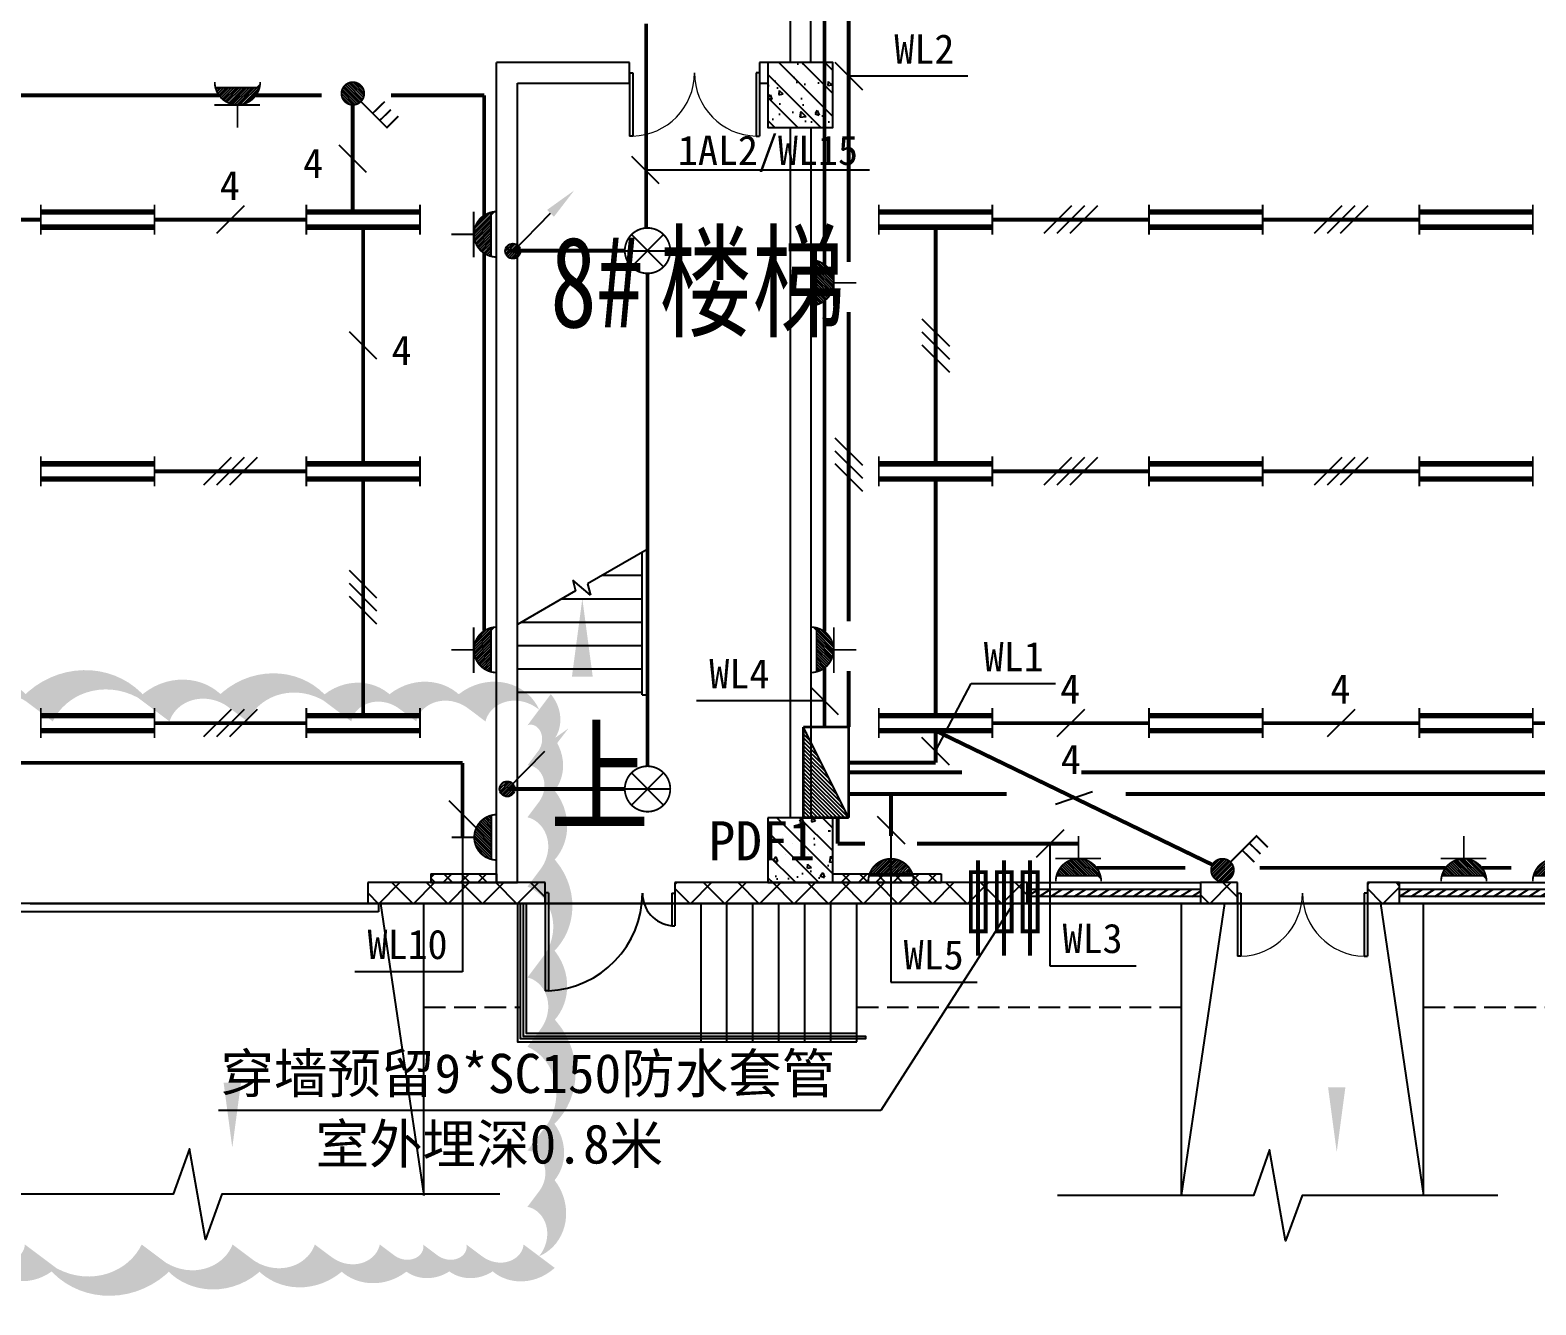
# Model space of a CAD drawing. Header units: millimetres. Extents: x -633009578 to 5705885, y -633235091 to 2571734.
# Drawn here: x 2846020 to 2863417, y 2055357 to 2070083 of the extents above; entities that cross this region are included whole.
import ezdxf

# ---------------------------------------------------------------- set-up
doc = ezdxf.new("R2010")
doc.units = ezdxf.units.MM
doc.header["$LTSCALE"] = 1000
doc.header["$MEASUREMENT"] = 0
doc.linetypes.add('DASH', pattern=[0.35, 0.25, -0.1])
doc.layers.get('0').update_dxf_attribs({"color": 9})
for name, color, linetype in [('3T_WOOD', 21, 'Continuous'), ('A-COLUM(柱)', 255, 'Continuous'), ('A-DI-S(箭头)', 76, 'Continuous'), ('A-DOOR(门）', 4, 'Continuous'), ('A-F-AREA(计算)', 5, 'Continuous'), ('A-HATH(填充)', 8, 'Continuous'), ('A-LM-RAIL(栏杆)', 167, 'Continuous'), ('A-ST-O(室外)', 54, 'Continuous'), ('A-STAR(楼梯)', 51, 'Continuous'), ('A-TEXT(房间)', 243, 'Continuous'), ('A-WALL(墙)', 255, 'Continuous'), ('A-WINDOW（窗）', 4, 'Continuous'), ('DIM_MODI', 6, 'Continuous'), ('DIM_SYMB', 3, 'Continuous'), ('PUB_TEXT', 7, 'Continuous'), ('WALL', 9, 'Continuous'), ('电-弱电平面-箭头', 3, 'Continuous'), ('电-强电平面-标注', 3, 'Continuous'), ('电-强电平面-线缆', 3, 'Continuous'), ('电-桥架', 4, 'Continuous'), ('设备-插座', 3, 'Continuous'), ('设备-照明', 3, 'Continuous')]:
    doc.layers.add(name, color=color, linetype=linetype)
doc.styles.add('_TCH', font='simhei.ttf', dxfattribs={"width": 0.75, "bigfont": 'hztxt.shx'})
doc.styles.add('_TCH_DIM', font='simhei.ttf', dxfattribs={"width": 0.8, "bigfont": 'hztxt.shx'})
doc.styles.add('ELEC-DIM', font='simhei.ttf')
doc.styles.add('IDQSTYLE', font='simhei.ttf', dxfattribs={"width": 0.707, "bigfont": 'hztxt.shx'})
pattern_1 = [(45, (-1310357.920547368, -13.22285339003429), (-200.0002033111466, 200.0002033111467), []), (135, (-1310357.920547368, -13.22285339003429), (-200.0002033111467, -200.0002033111466), [])]
pattern_2 = [(45, (-1310457.920547368, -13.22285339003429), (-100.0001016555733, 100.0001016555733), []), (135, (-1310457.920547368, -13.22285339003429), (-100.0001016555733, -100.0001016555733), [])]

# ---------------------------------------------------------------- blocks, each defined once
blk = doc.blocks.new('$DorLib2D$00000126')
at = {"color": 0, "linetype": 'Continuous'}
for p, q in [((-0.5319999999956053, 0.5), (-0.5319999999956053, 0.900000000000091)), ((0.5320000000047003, 0.900000000000091), (0.5320000000047003, 0.5000000000002274))]:
    blk.add_line(p, q, dxfattribs=at)
at = {"color": 0, "linetype": 'DASH'}
for p, q in [((-0.5319999999956053, 0.900000000000091), (0.5320000000047003, 0.900000000000091)), ((-0.5319999999956053, 0.5), (0.5320000000047003, 0.5000000000002274))]:
    blk.add_line(p, q, dxfattribs=at)
blk = doc.blocks.new('$DorLib2D$00000225')
at = {"color": 0}
for p, q in [((0.4750000000000032, -0.001447885298549778), (0.4750000000000032, 0.7521225008925327)), ((0.4750000000000032, 0.7521225008925327), (0.5000000000000036, 0.7521225008925363)), ((0.5000000000000036, -0.001447885298549778), (0.5000000000000036, 0.7521225008925363)), ((-0.4999999999999982, -3.552713678800501e-15), (-0.5, 0.252035990386009)), ((-0.4750000000000014, 0.252035990386009), (-0.5, 0.252035990386009)), ((-0.4749999999999996, -3.552713678800501e-15), (-0.4750000000000014, 0.252035990386009)), ((-0.4749999999999996, -3.552713678800501e-15), (-0.4999999999999947, -3.552713678800501e-15)), ((0.4750000000000032, -0.001447885298549778), (0.4999999999999929, -0.001447885298549778))]:
    blk.add_line(p, q, dxfattribs=at)
for centre, radius, start, end in [((0.5046168020419071, -0.001920809357812914), 0.7546247204382253, 92.24926861260724, 179.7237749158362), ((-0.5007908120542499, 0.002572563917482285), 0.2507930763238999, 359.7898704778746, 84.09743784757413)]:
    blk.add_arc(centre, radius, start, end, dxfattribs=at)
blk = doc.blocks.new('$DorLib2D$00000002')
for p, q in [((-0.5, -5.684341886080802e-17), (-0.5000000000000007, 0.4875)), ((-0.4750000000000007, 0.4875), (-0.5000000000000007, 0.4875)), ((-0.475, -2.842170943040401e-17), (-0.4750000000000007, 0.4875)), ((0.475, -2.842170943040401e-17), (0.4750000000000007, 0.4875)), ((0.4750000000000007, 0.4875), (0.5000000000000007, 0.4875)), ((0.5, -5.684341886080802e-17), (0.5000000000000007, 0.4875)), ((-0.5, -5.684341886080802e-17), (-0.475, -2.842170943040401e-17)), ((0.5, -5.684341886080802e-17), (0.475, -2.842170943040401e-17))]:
    blk.add_line(p, q)
at = {"lineweight": 13}
for centre, start, end in [((-0.4875, -4.263256414560601e-17), 0, 88.53071641864632), ((0.4875, -4.263256414560601e-17), 91.4692835813537, 180)]:
    blk.add_arc(centre, 0.4875, start, end, dxfattribs=at)
blk = doc.blocks.new('$WINLIB2D$00000039')
at = {"color": 0}
for points in [[(-0.4999999999983409, 0.5000000000445652), (-0.4999999999999964, -0.4999999999999716)], [(0.5000000000016591, 0.4999999999536158), (-0.4999999999983409, 0.5000000000445652)], [(0.4999999999983338, -0.5000000000463842), (0.4999999999999609, 0.4999999999999432)], [(-0.499999999999428, 0.1666666667124446), (0.500000000000572, 0.1666666666205998)], [(-0.3838834764901549, -0.166666666632409), (-0.4479860405916831, 0.1666666667079113)], [(-0.3158924398378069, -0.166666666637866), (-0.3799950039392748, 0.1666666667006353)], [(-0.2479014031851996, -0.166666666645142), (-0.3120039672867243, 0.1666666666951784)], [(-0.1799103665328481, -0.1666666666505989), (-0.2440129306343159, 0.1666666666887977)], [(-0.1119193298802692, -0.1666666666569512), (-0.1760218939817904, 0.1666666666824455)], [(-0.04392829322788927, -0.1666666666633319), (-0.1080308573293216, 0.1666666666760648)], [(0.02406274342471804, -0.1666666666696841), (-0.04003982067680312, 0.1666666666697125)], [(0.09205378007703402, -0.1666666666751411), (0.02795121597557682, 0.1666666666642556)], [(0.1600448167296129, -0.1666666666815217), (0.0959422526280953, 0.1666666666578749)], [(0.2280358533819644, -0.166666666687874), (0.163933289280525, 0.1666666666505989)], [(0.2960268900345753, -0.1666666666942547), (0.231924325933047, 0.1666666666460657)], [(0.3640179266869801, -0.1666666667006069), (0.2999153625854838, 0.166666666639685)], [(0.4320089633395341, -0.1666666667060639), (0.3679063992380058, 0.166666666632409)], [(0.4999999999916831, -0.1666666667115209), (0.4358974358904746, 0.1666666666260568)], [(-0.4518745131427302, -0.1666666666260284), (-0.5000000000072298, 0.08358586507802102)], [(-0.500000000000572, -0.1666666666214951), (0.499999999999428, -0.1666666667124446)], [(0.4999999999983338, -0.5000000000463842), (-0.5000000000016662, -0.4999999999554348)]]:
    blk.add_lwpolyline(points, dxfattribs=at)
blk = doc.blocks.new('_FZH')
h = blk.add_hatch()
h.set_pattern_fill('钢筋混凝土', color=256, scale=0.1, style=0)
h.set_pattern_definition([(45, (0, 0), (-0.1767766952966369, 0.1767766952966369), []), (50, (0, 0), (0.7172601826007535, -0.06275213498259512), [0.07500000000000001, -0.8250000000000001]), (355, (0, 0), (-0.138751333613, 0.7521921337000119), [0.06, -0.66]), (100.4514, (0.05977168000000001, -0.00522934), (0.5785093817140216, 0.6894395420609536), [0.06374019, -0.701142112]), (46.1842, (0, 0.2), (1.067241048625645, -0.1655190143290181), [0.1125, -1.2375]), (96.6356, (0.088936745, 0.186206693), (0.9346627055487033, 0.9741178709004418), [0.095610288, -1.051713]), (351.1842, (0, 0.2), (0.9346619451336272, 0.9741186009253247), [0.09000000000000001, -0.9900000000000001]), (21, (0.1, 0.15), (0.5969070521184617, -0.4026188906653388), [0.07500000000000001, -0.8250000000000001]), (326, (0.1, 0.15), (0.2433153319215824, 0.7251500450468529), [0.06, -0.66]), (71.4514, (0.149742233, 0.116448394), (0.84022262858149, 0.3225304967099524), [0.06374019, -0.701142112]), (37.50000000000001, (0, 0), (0.01215985531729062, 0.3328938538313115), [0, -0.652, 0, -0.67, 0, -0.6625000000000001]), (7.499999999999999, (0, 0), (0.2630695374421486, 0.3944117118823603), [0, -0.382, 0, -0.637, 0, -0.2525]), (-32.5, (-0.223, 0), (0.533822436172409, -0.02255487173437976), [0, -0.25, 0, -0.78, 0, -1.035]), (-42.5, (-0.323, 0), (0.5831861693423862, 0.1001049823323177), [0, -0.325, 0, -0.518, 0, -0.735])])
h.paths.add_polyline_path([(-0.5, -0.5), (0.5, -0.5), (0.5, 0.5), (-0.5, 0.5)])
blk.add_lwpolyline([(-0.5, -0.5), (0.5, -0.5), (0.5, 0.5), (-0.5, 0.5)], close=True)
blk = doc.blocks.new('9-29-1')
at = {"layer": 'A-HATH(填充)'}
h = blk.add_hatch(dxfattribs=at)
h.set_pattern_fill('多孔材料', color=256, scale=50, style=0)
h.set_pattern_definition(pattern_2)
h.paths.add_polyline_path([(1194770.598288173, 1382257.113137844), (1195530.598288173, 1382257.113137844), (1195530.598288173, 1382357.113137844), (1194770.598288173, 1382357.113137844)])
h = blk.add_hatch(dxfattribs=at)
h.set_pattern_fill('多孔材料', color=256, scale=50, style=0)
h.set_pattern_definition(pattern_2)
h.paths.add_polyline_path([(1199415.598288357, 1382257.113137866), (1200665.59828838, 1382257.113137866), (1200665.59828838, 1382357.113137866), (1199415.598288357, 1382357.113137866)])
h = blk.add_hatch(dxfattribs=at)
h.set_pattern_fill('多孔材料', color=256, scale=100, style=0)
h.set_pattern_definition(pattern_1)
h.paths.add_polyline_path([(1194040.59828859, 1382017.113137871), (1196090.598287064, 1382017.113137871), (1196090.598287063, 1382257.113137867), (1194040.598288589, 1382257.113137868)])
h = blk.add_hatch(dxfattribs=at)
h.set_pattern_fill('多孔材料', color=256, scale=100, style=0)
h.set_pattern_definition(pattern_1)
h.paths.add_polyline_path([(1197590.598287064, 1382017.113137871), (1201660.59828859, 1382017.113137871), (1201660.598288589, 1382257.113137867), (1197590.598287064, 1382257.113137867)])
h = blk.add_hatch(dxfattribs=at)
h.set_pattern_fill('多孔材料', color=256, scale=100, style=0)
h.set_pattern_definition(pattern_1)
h.paths.add_polyline_path([(1203660.598288081, 1382017.113137871), (1204090.598288589, 1382017.113137871), (1204090.59828859, 1382257.113137867), (1203660.598288081, 1382257.113137867)])
h = blk.add_hatch(dxfattribs=at)
h.set_pattern_fill('多孔材料', color=256, scale=100, style=0)
h.set_pattern_definition(pattern_1)
h.paths.add_polyline_path([(1205590.598288589, 1382017.113137871), (1205960.598288081, 1382017.113137871), (1205960.598288081, 1382257.113137866), (1205590.59828859, 1382257.113137866)])
at = {"layer": 'A-DI-S(箭头)'}
for points in [[(1192476.278314858, 1380858.48716677, 0, 0, 0), (1192476.278314858, 1379195.48716677, 0, 200, 0), (1192476.278314858, 1379945.48716677, 0, 0, 0)], [(1205236.369363947, 1380806.48716677, 0, 0, 0), (1205236.369363947, 1379143.48716677, 0, 200, 0), (1205236.369363947, 1379893.48716677, 0, 0, 0)]]:
    blk.add_lwpolyline(points, format="xyseb", dxfattribs=at)
for points in [[(1195569.291236554, 1378658.655568023), (1192357.091815336, 1378658.655568023), (1192166.007442346, 1378133.655568023), (1191980.864112603, 1379183.655568023), (1191794.591815336, 1378658.655568023), (1188582.392394118, 1378658.655568023)], [(1207099.292556517, 1378643.966357312), (1204836.312455681, 1378643.966357312), (1204645.228082691, 1378118.966357312), (1204460.084752947, 1379168.966357312), (1204273.812455681, 1378643.966357312), (1202010.832354845, 1378643.966357312)]]:
    blk.add_lwpolyline(points, dxfattribs=at)
at = {"layer": 'A-DOOR(门）'}
for p, q in [((1190140.598288591, 1382017.113137866), (1194040.598288591, 1382017.113137866)), ((1196090.598286942, 1382017.113137866), (1197590.598286942, 1382017.113137866)), ((1204090.598288379, 1382017.113137865), (1205590.598288379, 1382017.113137865))]:
    blk.add_line(p, q, dxfattribs=at)
at = {"layer": 'A-F-AREA(计算)'}
blk.add_lwpolyline([(1121700.598288358, 1518097.113137865), (1255980.598288358, 1518097.113137865), (1255980.598288358, 1382017.113137865), (1121700.598288358, 1382017.113137865)], close=True, dxfattribs=at)
at = {"layer": 'A-LM-RAIL(栏杆)'}
blk.add_lwpolyline([(1195835.598676753, 1382017.113149394), (1195835.598204081, 1380482.113170799), (1199790.599189918, 1380482.11317083), (1199790.599189918, 1380452.11317083), (1195805.5981942, 1380452.113170798), (1195805.598676753, 1382017.113159275)], dxfattribs=at)
at = {"layer": 'A-ST-O(室外)', "linetype": 'DASH'}
for points in [[(1194690.597848526, 1380817.113137878), (1195790.598306192, 1380817.113137878)], [(1199690.599147862, 1380817.113137878), (1203440.598288447, 1380817.113137878)], [(1206240.597893176, 1380817.113137878), (1218190.598288403, 1380817.113137879)]]:
    blk.add_lwpolyline(points, dxfattribs=at)
at = {"layer": 'A-STAR(楼梯)'}
for p, q in [((1197270.598288169, 1386105.125839729), (1196581.117133462, 1385707.053709425)), ((1197210.598288169, 1384427.113137837), (1197210.59828817, 1386070.484823578)), ((1197270.598288169, 1384457.113137837), (1197270.598288111, 1386105.125839532)), ((1197270.598288169, 1384427.113137837), (1197270.59828817, 1386105.12583973)), ((1196616.057703629, 1385576.653722377), (1196410.01276219, 1385749.545956744)), ((1196410.01276219, 1385749.545956744), (1196442.796761729, 1385627.194405571)), ((1196581.117133462, 1385707.053709425), (1196616.057703629, 1385576.653722377)), ((1196754.425147115, 1385807.113137606), (1197210.59828806, 1385807.113137821)), ((1196442.796761729, 1385627.194405571), (1195770.598288169, 1385239.100435945)), ((1196286.771428656, 1385537.113137929), (1197210.59828806, 1385537.113137821)), ((1195770.598288169, 1384457.113137837), (1195770.598288111, 1385239.100436312)), ((1195819.117710547, 1385267.113137914), (1197210.59828806, 1385267.113137821)), ((1195770.598288169, 1384997.113137837), (1197210.59828806, 1384997.113137821)), ((1195770.598288169, 1384727.113137837), (1197210.59828806, 1384727.113137821)), ((1195770.598288169, 1384457.113137837), (1197210.59828806, 1384457.113137821)), ((1197210.598288169, 1384427.113137837), (1197270.598288169, 1384427.113137837))]:
    blk.add_line(p, q, dxfattribs=at)
for points in [[(1194190.598288912, 1382017.113137875), (1194690.597051006, 1378643.966357321)], [(1194690.597051006, 1378643.966357321), (1194690.598288912, 1382017.113137865)], [(1195770.598676753, 1382017.113170804), (1195770.598182671, 1380417.113170798), (1199690.599189919, 1380417.11317083)], [(1195870.598676753, 1382017.113137865), (1195870.59821561, 1380517.113170799), (1199690.599189918, 1380517.11317083)], [(1197890.598653766, 1382017.113170804), (1197890.599147848, 1380417.113170804)], [(1198190.599147865, 1380417.113170818), (1198190.599147853, 1382017.113170775)], [(1198490.599147865, 1380417.11317082), (1198490.599147853, 1382017.113170778)], [(1198790.599147865, 1380417.113170823), (1198790.599147853, 1382017.113170781)], [(1199090.599147865, 1380417.113170826), (1199090.599147853, 1382017.113170783)], [(1199390.599147865, 1380417.113170828), (1199390.599147853, 1382017.113170786)], [(1199690.599147865, 1380417.11317083), (1199690.599147853, 1382017.113170787)], [(1203440.598288447, 1382017.113137862), (1203440.598288447, 1378643.966357312)], [(1203940.598288447, 1382017.113137866), (1203440.598288447, 1378643.966357312)], [(1205740.598288447, 1382017.113137866), (1206240.597177358, 1378643.966357312)], [(1206240.597177358, 1378643.966357312), (1206240.598288447, 1382017.113137856)]]:
    blk.add_lwpolyline(points, dxfattribs=at)
at = {"layer": 'A-WALL(墙)'}
for p, q in [((1198920.598288385, 1399482.113137516), (1198920.59828836, 1391732.113137822)), ((1199160.598288343, 1391732.113138146), (1199160.59828836, 1399482.113137516)), ((1195530.59828832, 1382257.113137864), (1195530.598288137, 1391732.113137822)), ((1197065.59828859, 1391732.113137791), (1195530.598288137, 1391732.113137822)), ((1197065.59828859, 1391492.11313796), (1197065.59828859, 1391732.113137791)), ((1198665.598287918, 1391732.11313814), (1198565.598288589, 1391732.113137791)), ((1198565.598288589, 1391732.113137791), (1198565.59828859, 1391492.113137974)), ((1195770.59828832, 1382257.113137868), (1195770.598288193, 1391492.113137834)), ((1195770.598288193, 1391492.113137834), (1197065.59828859, 1391492.11313796)), ((1198565.59828859, 1391492.113137974), (1198665.598287918, 1391492.113138547)), ((1198920.598288364, 1390982.113137495), (1198920.598288326, 1383007.113138146)), ((1199160.598288365, 1390982.113137495), (1199160.598288375, 1383007.113138146)), ((1194770.598288173, 1382357.113137844), (1195530.598288173, 1382357.113137844)), ((1194770.598288173, 1382357.113137844), (1194770.598288173, 1382257.113137844)), ((1195530.598288173, 1382357.113137844), (1195530.598288173, 1382257.113137844)), ((1199415.598288357, 1382357.113137866), (1200665.59828838, 1382357.113137866)), ((1200665.59828838, 1382357.113137866), (1200665.59828838, 1382257.113137866)), ((1194770.598288173, 1382257.113137844), (1195530.598288173, 1382257.113137844)), ((1195530.59828832, 1382257.113137864), (1195770.59828832, 1382257.113137868)), ((1199415.598288357, 1382257.113137866), (1200665.59828838, 1382257.113137866))]:
    blk.add_line(p, q, dxfattribs=at)
at = {"layer": 'DIM_MODI'}
blk.add_lwpolyline([(1189610.0129125, 1377941.727426694, 0, 450, 0.5), (1190260.0129125, 1377941.727426694, 0, 450, 0.5), (1191610.0129125, 1377941.727426694, 0, 450, 0.5), (1192660.0129125, 1377941.727426694, 0, 450, 0.5), (1193610.0129125, 1377941.727426694, 0, 450, 0.5), (1194360.0129125, 1377941.727426694, 0, 450, 0.5), (1194860.0129125, 1377941.727426694, 0, 450, 0.5), (1195360.0129125, 1377941.727426694, 0, 450, 0.5), (1196021.770748, 1377941.727426694, 0, 450, 0.5), (1196021.770748, 1378691.727426694, 0, 450, 0.5), (1196021.770748, 1379341.727426694, 0, 450, 0.5), (1196021.770748, 1380541.727426694, 0, 450, 0.5), (1196021.770748, 1381341.727426694, 0, 450, 0.5), (1196021.770748, 1382391.727426694, 0, 450, 0.5), (1196021.770748, 1383191.727426694, 0, 450, 0.5), (1196021.770748, 1383791.727426694, 0, 450, 0.5), (1196021.770748, 1384254.520483391, 0, 450, 0.5), (1195221.770748, 1384254.520483391, 0, 450, 0.5), (1194421.770748, 1384254.520483391, 0, 450, 0.5), (1193671.770748, 1384254.520483391, 0, 450, 0.5), (1192471.770748, 1384254.520483391, 0, 450, 0.5), (1191571.770748, 1384254.520483391, 0, 450, 0.5), (1190221.770748, 1384254.520483391, 0, 450, 0.5), (1189021.770748, 1384254.520483391, 0, 450, 0.5)], format="xyseb", dxfattribs=at)
at = {"layer": 'DIM_SYMB'}
blk.add_lwpolyline([(1196520.598288169, 1384322.113137837, 0, 0, 0), (1196520.598288169, 1385537.113137837, 0, 240.0000000000001, 0), (1196520.598288169, 1384637.113137837, 0, 0, 0)], format="xyseb", dxfattribs=at)
at = {"layer": 'WALL'}
for p, q in [((1196090.598287063, 1382257.113137867), (1194040.598288589, 1382257.113137868)), ((1194040.598288589, 1382257.113137868), (1194040.59828859, 1382017.113137871)), ((1196090.598287064, 1382017.113137871), (1196090.598287063, 1382257.113137867)), ((1201660.598288589, 1382257.113137867), (1197590.598287064, 1382257.113137867)), ((1197590.598287064, 1382257.113137867), (1197590.598287064, 1382017.113137871)), ((1201660.59828859, 1382017.113137871), (1201660.598288589, 1382257.113137867)), ((1204090.59828859, 1382257.113137867), (1203660.598288081, 1382257.113137867)), ((1203660.598288081, 1382257.113137867), (1203660.598288081, 1382017.113137871)), ((1204090.598288589, 1382017.113137871), (1204090.59828859, 1382257.113137867)), ((1205960.598288081, 1382257.113137866), (1205590.59828859, 1382257.113137866)), ((1205590.59828859, 1382257.113137866), (1205590.598288589, 1382017.113137871)), ((1205960.598288081, 1382017.113137871), (1205960.598288081, 1382257.113137866)), ((1194040.59828859, 1382017.113137871), (1196090.598287064, 1382017.113137871)), ((1197590.598287064, 1382017.113137871), (1201660.59828859, 1382017.113137871)), ((1203660.598288081, 1382017.113137871), (1204090.598288589, 1382017.113137871)), ((1205590.598288589, 1382017.113137871), (1205960.598288081, 1382017.113137871))]:
    blk.add_line(p, q, dxfattribs=at)
at = {"layer": 'A-COLUM(柱)', "xscale": 750, "yscale": 750, "zscale": 750, "rotation": 270}
for p in [(1199040.598288357, 1391357.113137866), (1199040.598288357, 1382632.113137866)]:
    blk.add_blockref('_FZH', p, dxfattribs=at)
at = {"layer": 'A-DOOR(门）', "xscale": 1500, "yscale": 1500, "zscale": 1500, "rotation": 180}
blk.add_blockref('$DorLib2D$00000002', (1197815.598288654, 1391612.113137866), dxfattribs=at)
at = {"layer": 'A-DOOR(门）', "extrusion": (0, 0, -1), "rotation": 180.0000000000016}
for name, p, xscale, yscale, zscale in [('$DorLib2D$00000126', (-1192090.598288591, 1382137.113137866), -3900, 240, 3900), ('$DorLib2D$00000225', (-1196840.598286942, 1382137.113137866), -1500, 1500, 1500), ('$DorLib2D$00000002', (-1204840.598288379, 1382137.113137865), -1500, 1500, 1500)]:
    blk.add_blockref(name, p, dxfattribs=dict(at, xscale=xscale, yscale=yscale, zscale=zscale))
at = {"layer": 'A-WINDOW（窗）', "extrusion": (0, 0, -1), "xscale": 2000.000000000233, "yscale": 240, "zscale": 2000.000000000233, "rotation": 1.591588540602974e-12}
for p in [(-1202660.598288357, 1382137.113137865), (-1206960.598288356, 1382137.113137865)]:
    blk.add_blockref('$WINLIB2D$00000039', p, dxfattribs=at)
at = {"layer": 'A-TEXT(房间)', "style": '_TCH', "width": 0.75}
for s, p in [('楼梯', (1197410.484929642, 1388671.272632167)), ('8#', (1196150.484929642, 1388671.272632167))]:
    blk.add_text(s, height=1050, dxfattribs=at).set_placement(p)
at = {"layer": 'PUB_TEXT', "style": '_TCH_DIM', "width": 0.8}
blk.add_text('上', height=1050, dxfattribs=at).set_placement((1196146.897500767, 1382957.113137837))
blk = doc.blocks.new('HC000073')
at = {"color": 0, "linetype": 'Continuous'}
for p, q in [((-1.76776695296229, 1.76776695296229), (1.767766952970533, -1.767766952970533)), ((1.76776695297059, 1.767766952970476), (-1.767766952966383, -1.767766952966497)), ((-2.499999999999943, -5.684341886080801e-14), (2.500000000000057, -5.684341886080801e-14))]:
    blk.add_line(p, q, dxfattribs=at)
at = {"color": 0, "linetype": 'Continuous', "const_width": 0.2}
blk.add_lwpolyline([(1.76776695296644, -1.76776695296644, 0.1989123673796617), (2.500000000000057, 0, 0.1989123673796613), (1.767766952966383, 1.767766952966326, 0.198912367379653), (1.137288912133798e-13, 2.499999999999943, 0.1989123673796647), (-1.767766952966269, 1.767766952966327, 0.1989123673796613), (-2.499999999999943, 1.951292859901378e-16, 0.1989123673796761), (-1.767766952966269, -1.76776695296644, 0.1989123673796719), (1.12894543431545e-13, -2.500000000000057, 0.1989123673796541)], format="xyb", close=True, dxfattribs=at)
at = {"color": 0, "style": 'IDQSTYLE', "width": 0.7}
blk.add_attdef('PSFHATT', (4.500000010000057, -2.500000010000057), '', height=2.5, dxfattribs=at)
blk = doc.blocks.new('*X130')
at = {"color": 0, "linetype": 'Continuous'}
for p, q in [((192.587376364835, 446.7215535232801), (193.8713933576327, 448.0055705160779)), ((192.6509968705344, 446.3609099602676), (194.2320369206452, 447.9419500103785)), ((192.6864539319484, 447.2448951591055), (193.3480517218074, 447.9064929489645)), ((192.7889704286661, 446.0746194496875), (194.5183274312254, 447.8039764522467)), ((192.9823694457329, 445.8437543980423), (194.7491924828706, 447.61057743518)), ((193.2275231399996, 445.664644023597), (194.9283028573159, 447.3654237409133)), ((193.5311577474, 445.5440145622856), (195.0489323186273, 447.0617891335129)), ((193.9202347052458, 445.5088274514194), (195.0841194294935, 446.6727121756671)), ((194.6075199946775, 445.7718486721392), (194.8210982087737, 445.9854268862354))]:
    blk.add_line(p, q, dxfattribs=at)
blk = doc.blocks.new('HC001441')
at = {"color": 0, "linetype": 'Continuous'}
blk.add_line((0, -0.05776119327242668), (3.105492900474815, 3.117216328523909), dxfattribs=at)
blk.add_lwpolyline([(3.105492900474815, 3.117216328523909, 0.8, 0, 0), (5.057392361378561, 5.003787405167827, 0, 0, 0)], format="xyseb", dxfattribs=at)
blk.add_circle((0, 0), 0.625, dxfattribs=at)
at = {"color": 0, "linetype": 'Continuous', "xscale": 0.5, "yscale": 0.5, "zscale": 0.5}
blk.add_blockref('*X130', (-96.91845018383279, -223.3780232566237), dxfattribs=at)
at = {"color": 0, "style": 'IDQSTYLE', "width": 0.7}
blk.add_attdef('PSFHATT', (7.057392361378561, -0.62500001), '', height=2.5, dxfattribs=at)
blk = doc.blocks.new('HC000067')
at = {"color": 0, "linetype": 'Continuous'}
for points, const_width in [([(-6.250000000000057, 1.65), (-6.250000000000057, -1.650000000000057)], 0.2), ([(6.25, 1.65), (6.25, -1.650000000000057)], 0.2), ([(6.25, 0.8328412808464349), (-6.250000000000057, 0.8328412808464349)], 0.6), ([(6.25, -0.8328412808464352), (-6.250000000000057, -0.8328412808464352)], 0.6)]:
    blk.add_lwpolyline(points, dxfattribs=dict(at, const_width=const_width))
at = {"color": 0, "style": 'IDQSTYLE', "width": 0.7}
blk.add_attdef('PSFHATT', (8.25, -1.650000000000057), '', height=2.5, dxfattribs=at)
blk = doc.blocks.new('*X164')
at = {"color": 0, "linetype": 'Continuous'}
for p, q in [((159.595646846908, 156.7672197221619), (159.6233466819307, 156.7949195571846)), ((159.6640079704214, 156.5527381332005), (159.9061893944054, 156.7949195571846)), ((159.747532531186, 156.3534199814905), (160.18903210688, 156.7949195571846)), ((159.8446775338837, 156.1677222717137), (160.4718748193546, 156.7949195571846)), ((159.9544025265515, 155.9946045519069), (160.7547175318292, 156.7949195571846)), ((160.0760273856543, 155.833386698535), (161.0375602443038, 156.7949195571846)), ((160.2091522122192, 155.6836688126253), (161.3204029567785, 156.7949195571846)), ((160.3536147760518, 155.5452886639833), (161.6032456692531, 156.7949195571846)), ((160.5094741859558, 155.4183053614127), (161.8860883817277, 156.7949195571846)), ((160.6770167777584, 155.3030052407406), (162.1689310942023, 156.7949195571846)), ((160.8567856433337, 155.1999313938414), (162.451773806677, 156.7949195571846)), ((161.0496413096342, 155.1099443476672), (162.7346165191516, 156.7949195571846)), ((161.2568708631404, 155.0343311886988), (163.0174592316262, 156.7949195571846)), ((161.4803825063601, 154.9750001194438), (163.3003019441008, 156.7949195571846)), ((161.7230685552892, 154.9348434558983), (163.5831446565754, 156.7949195571846)), ((161.9895441276247, 154.9184763157592), (163.86598736905, 156.7949195571846)), ((162.2878715788766, 154.9339610545365), (164.4937876543064, 157.1398771299663)), ((162.6346011340941, 154.9978478972794), (164.4299008115636, 156.7931475747489)), ((163.0778250055067, 155.1582290562173), (164.2695196526256, 156.3499237033363))]:
    blk.add_line(p, q, dxfattribs=at)
blk = doc.blocks.new('HC000134')
at = {"color": 0, "linetype": 'Continuous', "const_width": 0.2}
blk.add_lwpolyline([(-2.5, 5, 0.198912367379654), (-1.767766952966213, 3.232233047033674, 0.1989123673796558), (-4.592273826913179e-16, 2.5, 0.1989123673796559), (1.767766952966213, 3.232233047033674, 0.1989123673796541), (2.5, 4.999999999999999)], format="xyb", dxfattribs=at)
for points in [[(-2.421006983541702, 4.37652170395188), (2.421006983541702, 4.37652170395188)], [(-2.549372027147456, 2.476391871554483), (2.483025305961291, 2.476391871554483)], [(0, 2.5), (0, 0)]]:
    blk.add_lwpolyline(points, dxfattribs=at)
at = {"color": 0, "linetype": 'Continuous'}
blk.add_blockref('*X164', (-162.0093508556101, -152.4183978532327), dxfattribs=at)
at = {"color": 0, "style": 'IDQSTYLE', "width": 0.7}
blk.add_attdef('PSFHATT', (4.500000010000001, 0), '', height=2.5, dxfattribs=at)
blk = doc.blocks.new('*X155')
at = {"color": 0, "linetype": 'Continuous'}
for p, q in [((261.9988066744281, 135.850956910748), (263.2375091559566, 137.0896593922765)), ((262.0234026256783, 135.5927101495236), (263.4957559171792, 137.0650634410244)), ((262.0463461952987, 136.1813391440932), (262.9071269225657, 137.0421198713602)), ((262.0884022348038, 135.3748670461744), (263.7135990205094, 137.00006383188)), ((262.1829592200917, 135.1865813189878), (263.9018847477136, 136.9055068466096)), ((262.3023466942452, 135.0231260806666), (264.0653399860179, 136.7861193724393)), ((262.4446987243758, 134.8826353983226), (264.205830668362, 136.6437673423088)), ((262.6100901587723, 134.7651841202445), (264.3232819464568, 136.478375907929)), ((262.8005700291263, 134.6728212781239), (264.4156447885779, 136.2878960375755)), ((263.0211904412342, 134.6105989777572), (264.4778670889456, 136.0672756254685)), ((263.2836307586351, 134.5901965826834), (264.4982694840214, 135.8048353080697)), ((263.6234742990336, 134.6471974106073), (264.4412686561033, 135.464991767677))]:
    blk.add_line(p, q, dxfattribs=at)
blk = doc.blocks.new('HC000111')
at = {"color": 0, "linetype": 'Continuous', "const_width": 0.2}
for points in [[(0.8838834764831975, 2.133883476483163), (3.750000000000091, 5), (5.000000000000091, 3.75)], [(2.221789122165297, 3.388795923702901), (3.514416944097014, 2.132759994237858)], [(2.898879886034229, 4.275409520972289), (4.191507707965946, 3.019373591507303)]]:
    blk.add_lwpolyline(points, dxfattribs=at)
blk.add_lwpolyline([(0.8838834764833108, 0.3661165235168934, 0.1989123673796338), (1.250000000000034, 1.250000000000057, 0.1989123673796269), (0.8838834764832544, 2.13388347648322, 0.1989123673796352), (9.12880881998035e-14, 2.5, 0.1989123673796539), (-0.8838834764830719, 2.13388347648322, 0.1989123673796721), (-1.249999999999966, 1.250000000000057, 0.1989123673796564), (-0.8838834764831855, 0.3661165235168368, 0.198912367379673), (9.087175456556906e-14, 0, 0.198912367379652)], format="xyb", close=True, dxfattribs=at)
at = {"color": 0, "linetype": 'Continuous'}
blk.add_blockref('*X155', (-263.2487560761181, -134.5897099905746), dxfattribs=at)
at = {"color": 0, "style": 'IDQSTYLE', "width": 0.7}
blk.add_attdef('PSFHATT', (7.000000000000091, -1e-08), '', height=2.5, dxfattribs=at)
blk = doc.blocks.new('HC000127')
at = {"color": 0, "linetype": 'Continuous'}
for p, q in [((-2.394925552313452, 4.28283084360757), (-2.301234691969285, 4.37652170395188)), ((-2.321819471781509, 4.073094211665051), (-2.018391979494709, 4.37652170395188)), ((-2.234077361864593, 3.877993609107307), (-1.735549267019906, 4.37652170395188)), ((-2.133071322147771, 3.696156936349553), (-1.45270655454533, 4.37652170395188)), ((-2.019722391649111, 3.526663154373495), (-1.169863842070754, 4.37652170395188)), ((-1.89462033080963, 3.3689225027384), (-0.8870211295961781, 4.37652170395188)), ((-1.75809067461546, 3.222609446457881), (-0.6041784171216023, 4.37652170395188)), ((-1.610228640033711, 3.087628768565168), (-0.3213357046467991, 4.37652170395188)), ((-1.450908635363021, 2.964106060761054), (-0.03849299217222324, 4.37652170395188)), ((-1.279771678729958, 2.852400304919513), (0.2443497203023526, 4.37652170395188)), ((-1.096187659196403, 2.753141611978464), (0.5271924327769284, 4.37652170395188)), ((-0.8991825738169155, 2.667303984883461), (0.8100351452515042, 4.37652170395188)), ((-0.6873090270223656, 2.596334819203292), (1.092877857726307, 4.37652170395188)), ((-0.4584132462771322, 2.542387887474007), (1.375720570200883, 4.37652170395188)), ((-0.209190882280609, 2.508767538995784), (1.658563282675459, 4.37652170395188)), ((0.06574902768079482, 2.500864736482612), (1.941405995150035, 4.37652170395188)), ((0.3761933590246826, 2.528466355351895), (2.224248707624611, 4.376521703951852)), ((0.7437720382852149, 2.613202322137766), (2.386797677867207, 4.256227961719787)), ((1.246104544721902, 2.832692116099963), (2.167307883900094, 3.753895455278013))]:
    blk.add_line(p, q, dxfattribs=at)
at = {"color": 0, "linetype": 'Continuous', "const_width": 0.2}
blk.add_lwpolyline([(-2.5, 5, 0.198912367379654), (-1.767766952966213, 3.232233047033674, 0.1989123673796558), (-4.592273826913179e-16, 2.5, 0.1989123673796559), (1.767766952966213, 3.232233047033674, 0.1989123673796541), (2.5, 4.999999999999999)], format="xyb", dxfattribs=at)
for points in [[(-2.421006983541474, 4.37652170395188), (2.421006983541474, 4.37652170395188)], [(0, 2.5), (0, 0)]]:
    blk.add_lwpolyline(points, dxfattribs=at)
at = {"color": 0, "style": 'IDQSTYLE', "width": 0.7}
blk.add_attdef('PSFHATT', (4.500000010000001, 0), '', height=2.5, dxfattribs=at)
blk = doc.blocks.new('*X123')
at = {"color": 0, "linetype": 'Continuous'}
for p, q in [((237.2675791074955, 319.9990725063215), (242.2655414724513, 324.9970348712774)), ((235.5705228326477, 319.9990725063215), (238.8755041928442, 323.304053866518)), ((235.9947869013596, 319.9990725063215), (239.7240323302681, 323.7283179352299)), ((236.4190509700716, 319.9990725063215), (240.5725604676919, 324.1525820039419)), ((236.8433150387835, 319.9990725063215), (241.4210886051158, 324.5768460726538)), ((237.6918431762074, 319.9990725063215), (242.2655414724513, 324.5727708025654)), ((238.1161072449193, 319.9990725063215), (242.2655414724513, 324.1485067338535)), ((238.5403713136312, 319.9990725063215), (242.2655414724513, 323.7242426651416)), ((238.9646353823431, 319.9990725063215), (242.2655414724513, 323.2999785964296)), ((233.8734665578, 319.9990725063215), (235.4813916431488, 321.6069975916703)), ((234.297730626512, 319.9990725063215), (236.3299197805727, 322.0312616603822)), ((234.7219946952239, 319.9990725063215), (237.1784479179965, 322.4555257290941)), ((235.1462587639358, 319.9990725063215), (238.0269760554204, 322.8797897978061)), ((239.3888994510551, 319.9990725063215), (242.2655414724513, 322.8757145277177)), ((239.813163519767, 319.9990725063215), (242.2655414724513, 322.4514504590058)), ((240.2374275884789, 319.9990725063215), (242.2655414724513, 322.0271863902939)), ((240.6616916571909, 319.9990725063215), (242.2655414724513, 321.6029223215819)), ((232.6006743516642, 319.9990725063215), (232.9358072308772, 320.3342053855345)), ((233.0249384203761, 319.9990725063215), (233.7843353683011, 320.7584694542464)), ((233.4492024890881, 319.9990725063215), (234.6328635057249, 321.1827335229584)), ((241.0859557259028, 319.9990725063215), (242.2655414724513, 321.17865825287)), ((241.5102197946147, 319.9990725063215), (242.2655414724513, 320.7543941841581)), ((241.9344838633266, 319.9990725063215), (242.2655414724513, 320.3301301154461))]:
    blk.add_line(p, q, dxfattribs=at)
blk = doc.blocks.new('HC000431')
at = {"color": 0, "linetype": 'Continuous'}
blk.add_line((5, 2.5), (-5, -2.5), dxfattribs=at)
at = {"color": 0, "linetype": 'Continuous', "const_width": 0.3}
for points in [[(5, 2.5), (-5, 2.5), (-5, -2.5)], [(-5, -2.5), (5, -2.5), (5, 2.5)]]:
    blk.add_lwpolyline(points, dxfattribs=at)
at = {"color": 0, "linetype": 'Continuous'}
blk.add_blockref('*X123', (-237.2655414724513, -322.4990725063215), dxfattribs=at)
at = {"color": 0, "style": 'IDQSTYLE', "width": 0.7}
blk.add_attdef('PSFHATT', (7.000000000000028, -2.5), '', height=2.5, dxfattribs=at)

msp = doc.modelspace()

# ---------------------------------------------------------------- linework, layer by layer
at = {"layer": '电-强电平面-标注'}
for p, q in [((2855318.655872703, 2069712.099025766), (2855636.853924237, 2069393.900974233)), ((2855477.75489847, 2069553), (2855858, 2069553)), ((2855858, 2069553), (2856852.93670886, 2069553)), ((2849586.18437936, 2068759.284880804), (2849904.382430894, 2068441.086829271)), ((2852967.049049273, 2068627.741112457), (2853285.247100808, 2068309.543060924)), ((2853126.14807504, 2068468.642086691), (2853372.648075067, 2068468.642086691)), ((2853372.648075067, 2068468.642086691), (2855719.162231188, 2068468.642086691)), ((2848493.259724214, 2068052.784385116), (2848175.061672681, 2067734.586333582)), ((2858051.31527977, 2068052.784385115), (2857733.117228235, 2067734.586333583)), ((2858201.31527977, 2068052.784385115), (2857883.117228235, 2067734.586333583)), ((2858351.31527977, 2068052.784385115), (2858033.117228235, 2067734.586333583)), ((2861173.537501992, 2068052.784385115), (2860855.339450457, 2067734.586333583)), ((2861323.537501992, 2068052.784385115), (2861005.339450457, 2067734.586333583)), ((2861473.537501992, 2068052.784385115), (2861155.339450457, 2067734.586333583)), ((2856322.006117125, 2066748.617718454), (2856640.204168658, 2066430.419666919)), ((2850026.593057567, 2066280.419666916), (2849708.395006033, 2066598.617718449)), ((2856322.006117125, 2066598.617718454), (2856640.204168658, 2066280.419666919)), ((2856322.006117125, 2066448.617718454), (2856640.204168658, 2066130.419666919)), ((2855318.655872704, 2065374.750016889), (2855636.853924236, 2065056.551965354)), ((2855318.655872704, 2065224.750016889), (2855636.853924236, 2064906.551965354)), ((2848343.259724215, 2065144.451051782), (2848025.06167268, 2064826.253000249)), ((2848493.259724215, 2065144.451051782), (2848175.06167268, 2064826.253000249)), ((2848643.259724215, 2065144.451051782), (2848325.06167268, 2064826.253000249)), ((2855318.655872704, 2065074.750016889), (2855636.853924236, 2064756.551965354)), ((2858051.31527977, 2065144.451051782), (2857733.117228235, 2064826.253000249)), ((2858201.31527977, 2065144.451051782), (2857883.117228235, 2064826.253000249)), ((2858351.31527977, 2065144.451051782), (2858033.117228235, 2064826.253000249)), ((2861173.537501992, 2065144.451051782), (2860855.339450457, 2064826.253000249)), ((2861323.537501992, 2065144.451051782), (2861005.339450457, 2064826.253000249)), ((2861473.537501992, 2065144.451051782), (2861155.339450457, 2064826.253000249)), ((2850026.593057567, 2063522.086333582), (2849708.395006035, 2063840.284385116)), ((2850026.593057567, 2063372.086333582), (2849708.395006035, 2063690.284385116)), ((2850026.593057567, 2063222.086333582), (2849708.395006035, 2063540.284385116)), ((2855038.791116448, 2062494.599025766), (2855356.989167983, 2062176.400974233)), ((2856481.105142891, 2061752.5), (2856891, 2062534)), ((2856891, 2062534), (2857866.949367089, 2062534)), ((2848343.259724215, 2062236.117718449), (2848025.06167268, 2061917.919666916)), ((2848493.259724215, 2062236.117718449), (2848175.06167268, 2061917.919666916)), ((2848643.259724215, 2062236.117718449), (2848325.06167268, 2061917.919666916)), ((2854729, 2062335.5), (2853720.772151899, 2062335.5)), ((2855197.890142215, 2062335.5), (2854729, 2062335.5)), ((2858201.315279769, 2062236.117718449), (2857883.117228236, 2061917.919666915)), ((2861323.537501991, 2062236.117718449), (2861005.339450458, 2061917.919666915)), ((2856640.204168659, 2061593.400974233), (2856322.006117124, 2061911.599025766)), ((2850856.900974233, 2061185.099025766), (2851175.099025767, 2060866.900974233)), ((2857867.9764211, 2061141.516682282), (2858293.019841379, 2061289.293848574)), ((2851016, 2061026), (2851016, 2059205.5)), ((2855806.895006013, 2061000.599025766), (2856125.093057548, 2060682.400974233)), ((2855965.99403178, 2060841.5), (2855965.99403178, 2059085.5)), ((2857961.099025766, 2060844.599025767), (2857642.900974234, 2060526.400974232)), ((2857802, 2060685.5), (2857802, 2059275)), ((2857385.654160432, 2060001.419058791), (2855849.048634772, 2057604.066751888)), ((2857802, 2059275), (2858796.93670886, 2059275)), ((2851016, 2059205.5), (2849772.329113924, 2059205.5)), ((2855965.99403178, 2059085.5), (2856960.930740641, 2059085.5)), ((2855849.048634772, 2057604.066751888), (2848197.160322435, 2057604.066751888))]:
    msp.add_line(p, q, dxfattribs=at)
at = {"layer": '电-强电平面-线缆', "color": 1, "linetype": 'Continuous', "const_width": 45}
for points in [[(2855197.890142215, 2067374.202332832), (2855197.890142215, 2071588.797667571)], [(2855477.75489847, 2067402.5), (2855477.75489847, 2070941.5)], [(2853136.895743424, 2067796.996950095), (2853136.895743424, 2070156.663985499)], [(2843248.727301624, 2069328.925606416), (2848202.760762362, 2069328.925606416)], [(2848628.227301624, 2069328.925606416), (2849388, 2069328.925606416)], [(2850190, 2069328.925606416), (2851266, 2069328.925606416)], [(2851266, 2067943.581135679), (2851266, 2069328.925606416)], [(2849745.283405127, 2067981.133693847), (2849745.283405127, 2069219.238016228)], [(2843342.910698473, 2067893.685359358), (2846144.5773651, 2067893.685359358)], [(2847457.077365113, 2067893.685359349), (2849211.24403178, 2067893.685359349)], [(2849867.4940318, 2067806.23702486), (2849867.4940318, 2065072.800360505)], [(2856481.105142891, 2065072.900360504), (2856481.105142891, 2067806.13702487)], [(2857137.355142891, 2067893.685359349), (2858947.077365113, 2067893.685359349)], [(2860259.577365113, 2067893.685359349), (2862069.299587335, 2067893.685359349)], [(2851266, 2063143.481135679), (2851266, 2067504.418864721)], [(2852890.895743424, 2067535.01603476), (2851532.297455067, 2067535.01603476)], [(2853153.395743424, 2061579.448357331), (2853153.395743424, 2067272.51603476)], [(2855197.890142215, 2063133.702332832), (2855197.890142215, 2066954.797667571)], [(2855477.75489847, 2063252.5), (2855477.75489847, 2066825.5)], [(2847457.077365113, 2064985.352026016), (2849211.24403178, 2064985.352026016)], [(2857137.355142891, 2064985.352026016), (2858947.077365113, 2064985.352026016)], [(2860259.577365113, 2064985.352026016), (2862069.299587335, 2064985.352026016)], [(2849867.4940318, 2064897.903691527), (2849867.4940318, 2062164.467027171)], [(2856481.105142891, 2062164.467027161), (2856481.105142891, 2064897.803691526)], [(2855197.890142215, 2062033.609365297), (2855197.890142215, 2062714.297667571)], [(2855477.75489847, 2062033.609365297), (2855477.75489847, 2062680)], [(2847457.077365113, 2062077.018692682), (2849211.24403178, 2062077.018692682)], [(2857137.355142891, 2062077.018692682), (2858947.077365113, 2062077.018692682)], [(2860259.577365113, 2062077.018692682), (2862069.299587335, 2062077.018692682)], [(2863381.799587309, 2062077.018692672), (2865191.521809578, 2062077.018692672)], [(2856481.105142891, 2061989.570358183), (2856481.105142891, 2061619.5)], [(2859679.891119588, 2060441.240172672), (2856481.105142891, 2061989.570358183)], [(2797482.5, 2061618), (2851016, 2061618)], [(2851016, 2060757.99999994), (2851016, 2061618)], [(2855477.75489847, 2061619.5), (2856481.105142891, 2061619.5)], [(2855477.75489847, 2061508.609365297), (2856786.174822036, 2061508.609365297)], [(2858163.326409537, 2061508.609365297), (2865761.282804604, 2061508.609365297)], [(2852890.895743424, 2061316.948357331), (2851532.297455067, 2061316.948357331)], [(2855477.75489847, 2061259.5), (2857300.824443826, 2061259.5)], [(2855965.99403178, 2060772.852026013), (2855965.99403178, 2061259.5)], [(2858677.976031327, 2061259.5), (2865891.946475017, 2061259.5)], [(2855351, 2060685.5), (2855351, 2060983.609365297)], [(2855351, 2060685.5), (2855665.99403178, 2060685.5)], [(2856265.99403178, 2060685.5), (2858131.944730097, 2060685.5)], [(2856971.852618746, 2060492.639520916), (2856971.852618746, 2059391.446945889)], [(2857272.039525952, 2060492.639520916), (2857272.039525952, 2059391.446945889)], [(2857572.039525952, 2060492.639520916), (2857572.039525952, 2059391.446945889)], [(2858341.647062728, 2060405.74813645), (2859366.983280081, 2060405.74813645)], [(2860224.016719919, 2060405.74813645), (2862374.242397467, 2060405.748136451)], [(2862793.647062728, 2060405.74813645), (2863132.791699154, 2060405.74813645)]]:
    msp.add_lwpolyline(points, dxfattribs=at)
for points in [[(2856888.183017095, 2060355.87609327), (2856888.183017095, 2059672.308432288), (2857060.322318583, 2059672.308432288), (2857060.322318583, 2060355.87609327)], [(2857188.369924301, 2060355.87609327), (2857188.369924301, 2059672.308432288), (2857360.509225789, 2059672.308432288), (2857360.509225789, 2060355.87609327)], [(2857488.369924301, 2060355.87609327), (2857488.369924301, 2059672.308432288), (2857660.509225789, 2059672.308432288), (2857660.509225789, 2060355.87609327)]]:
    msp.add_lwpolyline(points, close=True, dxfattribs=at)

# ---------------------------------------------------------------- block references
at = {"layer": '3T_WOOD'}
msp.add_blockref('9-29-1', (1655879.395743424, 677977.51603476), dxfattribs=at)
at = {"layer": '电-弱电平面-箭头', "color": 4, "xscale": 140, "yscale": 140, "zscale": 140}
for p in [(2851597.753950357, 2067530.31621313), (2851532.297460079, 2061316.948361942)]:
    msp.add_blockref('HC001441', p, dxfattribs=at)
at = {"layer": '电-桥架', "ltscale": 0.5, "xscale": 105, "yscale": 105, "zscale": 105, "rotation": 270}
msp.add_blockref('HC000431', (2855215.25489847, 2061508.609365297), dxfattribs=at)
at = {"layer": '设备-插座', "xscale": 105, "yscale": 105, "zscale": 105}
msp.add_blockref('HC000134', (2848415.494031993, 2068957.852026001), dxfattribs=at)
at = {"layer": '设备-插座', "yscale": 105, "zscale": 105}
for name, p, xscale, rotation in [('HC000134', (2850884.994031713, 2067724.0000002), -105, 270), ('HC000134', (2855564.994031785, 2067164.500000201), 105, 90.00000000000001), ('HC000134', (2850884.994031713, 2062924.0000002), -105, 270), ('HC000134', (2855564.994031785, 2062924.000000201), 105, 90.00000000000001), ('HC000127', (2850888.5, 2060757.99999994), 105, 270), ('HC000127', (2855965.99403178, 2060772.852026013), 105, 180), ('HC000134', (2858131.944730097, 2060772.85202602), -105, 180), ('HC000134', (2862583.944730097, 2060772.85202602), -105, 180), ('HC000127', (2863642.49403178, 2060772.852026013), 105, 180)]:
    msp.add_blockref(name, p, dxfattribs=dict(at, xscale=xscale, rotation=rotation))
at = {"layer": '设备-照明', "xscale": -105, "yscale": 105, "zscale": 105, "rotation": 180}
msp.add_blockref('HC000111', (2849748.55270757, 2069481.69729243), dxfattribs=at)
at = {"layer": '设备-照明', "xscale": 105, "yscale": 105, "zscale": 105}
for name, p in [('HC000067', (2846800.8273651, 2067893.685359358)), ('HC000067', (2849867.494031787, 2067893.685359358)), ('HC000067', (2856481.105142891, 2067893.685359358)), ('HC000067', (2859603.3273651, 2067893.685359358)), ('HC000067', (2862725.549587309, 2067893.685359358)), ('HC000073', (2853153.395743424, 2067535.01603476)), ('HC000067', (2846800.8273651, 2064985.352026015)), ('HC000067', (2849867.494031787, 2064985.352026015)), ('HC000067', (2856481.105142891, 2064985.352026015)), ('HC000067', (2859603.3273651, 2064985.352026015)), ('HC000067', (2862725.549587309, 2064985.352026015)), ('HC000067', (2846800.8273651, 2062077.018692672)), ('HC000067', (2849867.494031787, 2062077.018692672)), ('HC000067', (2856481.105142891, 2062077.018692672)), ('HC000067', (2859603.3273651, 2062077.018692672)), ('HC000067', (2862725.549587309, 2062077.018692672)), ('HC000073', (2853153.395743424, 2061316.948357331)), ('HC000111', (2859795.5, 2060247.852026015))]:
    msp.add_blockref(name, p, dxfattribs=at)

# ---------------------------------------------------------------- texts
at = {"layer": '电-强电平面-标注', "style": 'ELEC-DIM'}
for s, height, p in [('WL2', 339.8734177215189, (2856004.202531645, 2069695.405063291)), ('1AL2/WL15', 339.8734177215189, (2853504, 2068525)), ('4', 339.8734177215189, (2849173.764417785, 2068375.185855035)), ('4', 339.8734177215189, (2848212.641711103, 2068118.685359349)), ('4', 339.8734177215189, (2850195.975044459, 2066214.518692685)), ('WL1', 339.8734177215189, (2857037.202531645, 2062676.405063291)), ('WL4', 339.8734177215189, (2853866.974683544, 2062477.905063291)), ('4', 339.8734177215189, (2857920.697266659, 2062302.018692682)), ('4', 339.8734177215189, (2861042.919488881, 2062302.018692682)), ('4', 339.8734177215189, (2857927.981012658, 2061489)), ('WL10', 339.8734177215189, (2849918.531645568, 2059351.702531646)), ('WL3', 339.8734177215189, (2857948.202531645, 2059421.202531646)), ('WL5', 339.8734177215189, (2856112.196563425, 2059231.702531646)), ('穿墙预留9*SC150防水套管', 453.1645569620252, (2848218.749056882, 2057804.066751888)), ('室外埋深0.8米', 453.1645569620252, (2849318.524601137, 2056989.184788562))]:
    msp.add_text(s, height=height, dxfattribs=at).set_placement(p)
at = {"layer": '电-桥架', "ltscale": 0.5, "style": 'ELEC-DIM'}
msp.add_text('PDF1', height=453.1645569620252, dxfattribs=at).set_placement((2853858.653346453, 2060491.413799466))

doc.saveas('drawing.dxf')
